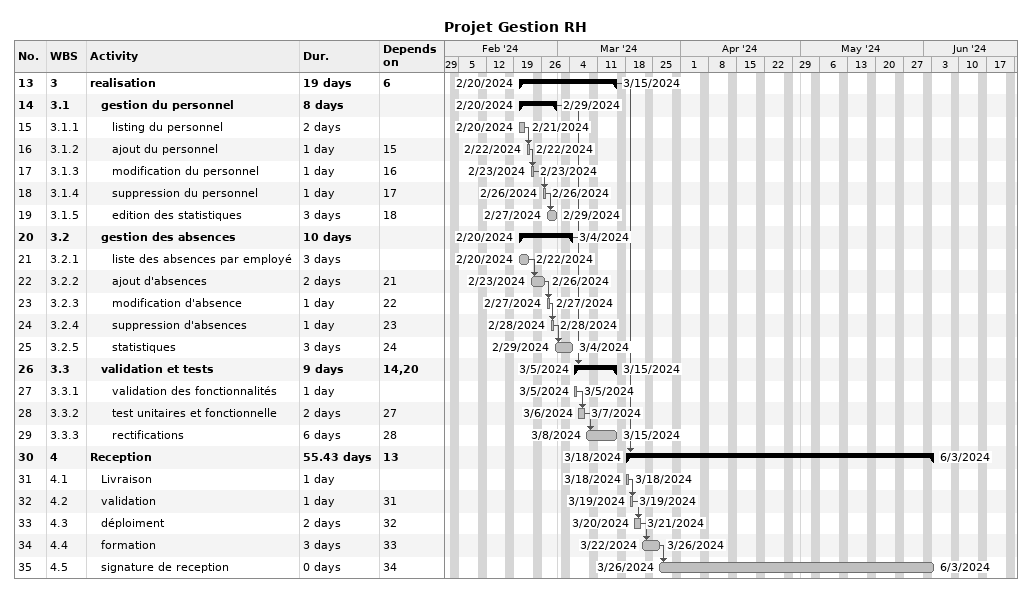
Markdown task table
Projet Gestion RH

| ID | WBS | Task | Duration | Start | Finish | Predecessors |
|---|---|---|---|---|---|---|
| 13 | 3 | **realisation** | 19d | 2024-02-20 | 2024-03-15 | 6 |
| 14 | 3.1 | **gestion du personnel** | 8d | 2024-02-20 | 2024-02-29 |  |
| 15 | 3.1.1 | listing du personnel | 2d | 2024-02-20 | 2024-02-21 |  |
| 16 | 3.1.2 | ajout du personnel | 1d | 2024-02-22 | 2024-02-22 | 15 |
| 17 | 3.1.3 | modification du personnel | 1d | 2024-02-23 | 2024-02-23 | 16 |
| 18 | 3.1.4 | suppression du personnel | 1d | 2024-02-26 | 2024-02-26 | 17 |
| 19 | 3.1.5 | edition des statistiques | 3d | 2024-02-27 | 2024-02-29 | 18 |
| 20 | 3.2 | **gestion des absences** | 10d | 2024-02-20 | 2024-03-04 |  |
| 21 | 3.2.1 | liste des absences par employé | 3d | 2024-02-20 | 2024-02-22 |  |
| 22 | 3.2.2 | ajout d'absences | 2d | 2024-02-23 | 2024-02-26 | 21 |
| 23 | 3.2.3 | modification d'absence | 1d | 2024-02-27 | 2024-02-27 | 22 |
| 24 | 3.2.4 | suppression d'absences | 1d | 2024-02-28 | 2024-02-28 | 23 |
| 25 | 3.2.5 | statistiques | 3d | 2024-02-29 | 2024-03-04 | 24 |
| 26 | 3.3 | **validation et tests** | 9d | 2024-03-05 | 2024-03-15 | 14, 20 |
| 27 | 3.3.1 | validation des fonctionnalités | 1d | 2024-03-05 | 2024-03-05 |  |
| 28 | 3.3.2 | test unitaires et fonctionnelle | 2d | 2024-03-06 | 2024-03-07 | 27 |
| 29 | 3.3.3 | rectifications | 6d | 2024-03-08 | 2024-03-15 | 28 |
| 30 | 4 | **Reception** | 55.43d | 2024-03-18 | 2024-06-03 | 13 |
| 31 | 4.1 | Livraison | 1d | 2024-03-18 | 2024-03-18 |  |
| 32 | 4.2 | validation | 1d | 2024-03-19 | 2024-03-19 | 31 |
| 33 | 4.3 | déploiment | 2d | 2024-03-20 | 2024-03-21 | 32 |
| 34 | 4.4 | formation | 3d | 2024-03-22 | 2024-03-26 | 33 |
| 35 | 4.5 | signature de reception | 0d | 2024-03-26 | 2024-06-03 | 34 |
